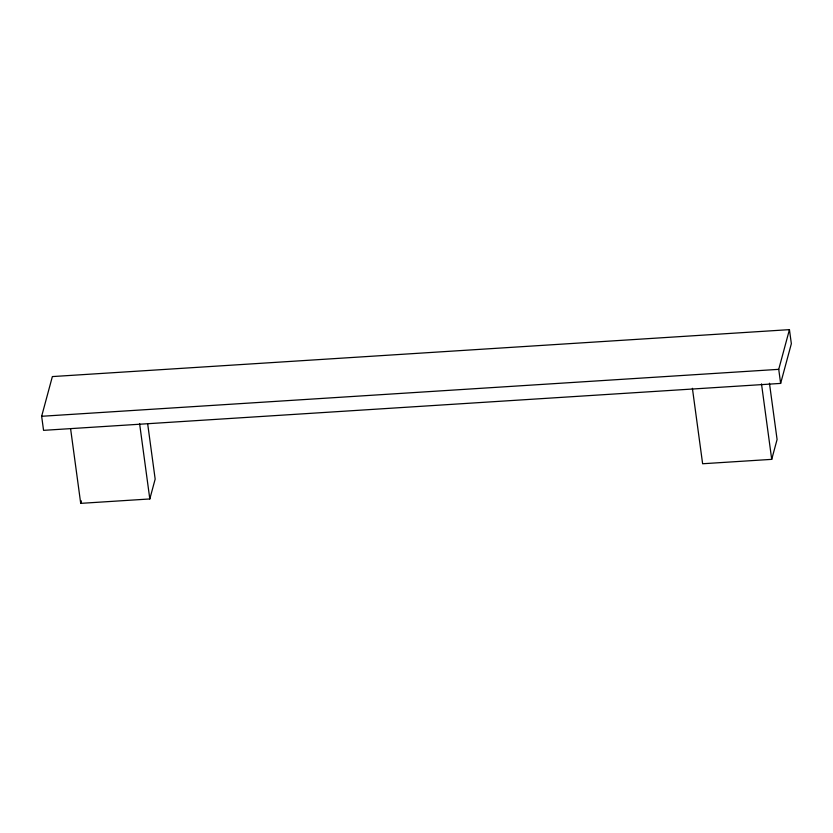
<?xml version="1.0" encoding="UTF-8"?>
<svg xmlns="http://www.w3.org/2000/svg" width="833" height="833" viewBox="0 0 833 833"><rect width="100%" height="100%" fill="white"/><g stroke="black" fill="none" stroke-linecap="round" stroke-linejoin="round"><path stroke-width="1.25" d="M41.65 416.281L52.364 376.578L789.445 329.639L791.35 343.706L780.636 383.409L43.555 430.349L41.65 416.281L778.73 369.342L789.445 329.639M147.712 424.122L155.167 479.11L149.815 498.957L80.707 503.361L81.384 500.883M692.4 388.303L702.625 463.752L771.722 459.358L777.085 439.501L769.453 383.232M778.73 369.342L780.636 383.409M761.497 383.898L771.722 459.358M139.58 423.508L149.815 498.957M70.659 429.182L80.707 503.361"/></g></svg>
